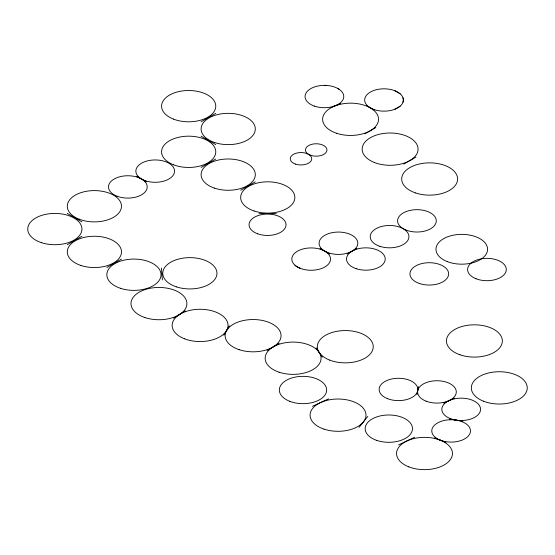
<?xml version="1.0" encoding="UTF-8"?>
<svg xmlns="http://www.w3.org/2000/svg" width="555" height="555" viewBox="0 0 555 555"><rect width="100%" height="100%" fill="white"/><g stroke="black" fill="none" stroke-linecap="round" stroke-linejoin="round"><path stroke-width="0.83" d="M416.951 394.626L418.47 386.731M402.992 102.217L403.381 99.983L402.992 97.749M223.852 335.255L229.326 325.834M359.113 427.315L367.736 416.486M400.176 106.144L394.702 109.307M173.694 318.161L185.328 310.842M267.087 350.51L279.109 343.399M347.18 254.003L356.893 248.376M201.139 121.781L215.742 113.352M67.315 244.7L81.918 236.27M201.139 167.437L215.742 159.007M106.858 267.524L121.455 259.095M240.683 190.261L255.279 181.832M364.864 133.873L375.818 127.553M403.797 164.079L415.966 157.051M398.712 444.874L414.613 437.264M312.465 406.315L328.56 398.851M443.695 403.11L454.427 398.136M332.216 106.921L340.708 103.528M259.025 213.578L276.23 213.626M324.411 85.359L326.347 85.421M449.508 419.094L462.801 421.155M434.544 437.916L445.88 442.37M394.702 90.659L400.176 93.823M366.786 105.721L374.084 109.939M201.139 136.176L215.742 144.605M319.964 248.39L329.698 254.01M136.662 176.213L146.395 181.832M67.315 213.439L81.918 221.868M338.099 88.633L339.396 89.466M316.121 347.825L322.268 357.108M161.436 268.051L162.351 279.956M300.408 268.363A19.356 11.176 0 0 1 294.934 265.207M329.621 360.077A27.958 16.144 0 0 0 373.175 347.86A27.958 16.144 0 0 0 333.069 332.188A27.958 16.144 0 0 0 329.621 360.077M279.123 372.211A27.958 16.144 0 0 0 321.061 358.232A27.958 16.144 0 0 0 279.123 344.253A27.958 16.144 0 0 0 279.123 372.211M239.115 349.657A27.958 16.144 0 0 0 281.052 335.678A27.958 16.144 0 0 0 239.115 321.699A27.958 16.144 0 0 0 239.115 349.657M184.413 338.772A27.958 16.144 0 0 0 227.973 326.555A27.958 16.144 0 0 0 187.868 310.89A27.958 16.144 0 0 0 184.413 338.772M144.959 317.578A27.958 16.144 0 0 0 186.896 303.599A27.958 16.144 0 0 0 144.959 289.62A27.958 16.144 0 0 0 144.959 317.578M415.667 192.98A27.958 16.144 0 0 0 457.604 179.001A27.958 16.144 0 0 0 415.667 165.022A27.958 16.144 0 0 0 415.667 192.98M374.438 162.518A27.958 16.144 0 0 0 417.998 150.301A27.958 16.144 0 0 0 377.893 134.629A27.958 16.144 0 0 0 374.438 162.518M336.594 133.276A27.958 16.144 0 0 0 378.531 119.297A27.958 16.144 0 0 0 336.594 105.318A27.958 16.144 0 0 0 336.594 133.276M373.175 109.238A19.356 11.176 0 0 0 403.332 100.781A19.356 11.176 0 0 0 375.568 89.931A19.356 11.176 0 0 0 373.175 109.238M314.734 106.213A19.356 11.176 0 0 0 343.767 96.535A19.356 11.176 0 0 0 314.734 86.858A19.356 11.176 0 0 0 314.734 106.213M483.62 401.251A27.958 16.144 0 0 0 527.181 389.034A27.958 16.144 0 0 0 487.075 373.362A27.958 16.144 0 0 0 483.62 401.251M459.942 354.77A27.958 16.144 0 0 0 502.344 341.263A27.958 16.144 0 0 0 460.886 326.819A27.958 16.144 0 0 0 459.942 354.77M387.64 398.698A19.356 11.176 0 0 0 417.79 390.241A19.356 11.176 0 0 0 390.026 379.391A19.356 11.176 0 0 0 387.64 398.698M426.087 401.168A19.356 11.176 0 0 0 456.245 392.711A19.356 11.176 0 0 0 428.481 381.861A19.356 11.176 0 0 0 426.087 401.168M450.632 418.699A19.356 11.176 0 0 0 480.519 409.93A19.356 11.176 0 0 0 452.415 399.371A19.356 11.176 0 0 0 450.632 418.699M440.275 440.171A19.356 11.176 0 0 0 470.432 431.714A19.356 11.176 0 0 0 442.668 420.863A19.356 11.176 0 0 0 440.275 440.171M408.834 466.866A27.958 16.144 0 0 0 452.387 454.649A27.958 16.144 0 0 0 412.289 438.977A27.958 16.144 0 0 0 408.834 466.866M376.748 440.392A23.657 13.66 0 0 0 412.476 428.807A23.657 13.66 0 0 0 377.24 416.736A23.657 13.66 0 0 0 376.748 440.392M324.051 429.14A27.958 16.144 0 0 0 365.988 415.161A27.958 16.144 0 0 0 324.051 401.182A27.958 16.144 0 0 0 324.051 429.14M289.786 401.334A23.657 13.66 0 0 0 326.597 390.942A23.657 13.66 0 0 0 292.603 377.733A23.657 13.66 0 0 0 289.786 401.334M176.31 286.838A27.098 15.644 0 0 0 216.963 273.289A27.098 15.644 0 0 0 176.31 259.74A27.098 15.644 0 0 0 176.31 286.838M120.38 288.274A27.098 15.644 0 0 0 161.026 274.725A27.098 15.644 0 0 0 120.38 261.176A27.098 15.644 0 0 0 120.38 288.274M80.836 265.443A27.098 15.644 0 0 0 121.483 251.894A27.098 15.644 0 0 0 80.836 238.345A27.098 15.644 0 0 0 80.836 265.443M41.299 242.618A27.098 15.644 0 0 0 81.946 229.069A27.098 15.644 0 0 0 41.299 215.52A27.098 15.644 0 0 0 41.299 242.618M79.198 219.197A27.098 15.644 0 0 0 121.413 207.355A27.098 15.644 0 0 0 82.549 192.169A27.098 15.644 0 0 0 79.198 219.197M116.994 196.179A19.356 11.176 0 0 0 147.151 187.722A19.356 11.176 0 0 0 119.387 176.872A19.356 11.176 0 0 0 116.994 196.179M145.535 180.798A19.356 11.176 0 0 0 174.568 171.12A19.356 11.176 0 0 0 145.535 161.443A19.356 11.176 0 0 0 145.535 180.798M214.66 188.18A27.098 15.644 0 0 0 255.307 174.631A27.098 15.644 0 0 0 214.66 161.082A27.098 15.644 0 0 0 214.66 188.18M254.204 211.011A27.098 15.644 0 0 0 294.851 197.462A27.098 15.644 0 0 0 254.204 183.913A27.098 15.644 0 0 0 254.204 211.011M257.7 233.801A18.495 10.677 0 0 0 286.026 225.163A18.495 10.677 0 0 0 258.907 215.319A18.495 10.677 0 0 0 257.7 233.801M173.486 164.766A27.098 15.644 0 0 0 215.701 152.923A27.098 15.644 0 0 0 176.83 137.737A27.098 15.644 0 0 0 173.486 164.766M173.486 119.11A27.098 15.644 0 0 0 215.701 107.268A27.098 15.644 0 0 0 176.83 92.081A27.098 15.644 0 0 0 173.486 119.11M214.66 142.531A27.098 15.644 0 0 0 255.307 128.982A27.098 15.644 0 0 0 214.66 115.433A27.098 15.644 0 0 0 214.66 142.531M476.093 278.776A19.356 11.176 0 0 0 506.243 270.32A19.356 11.176 0 0 0 478.479 259.469A19.356 11.176 0 0 0 476.093 278.776M419.615 283.563A19.356 11.176 0 0 0 448.648 273.886A19.356 11.176 0 0 0 419.615 264.208A19.356 11.176 0 0 0 419.615 283.563M447.302 261.613A25.808 14.902 0 0 0 487.512 250.34A25.808 14.902 0 0 0 450.493 235.868A25.808 14.902 0 0 0 447.302 261.613M379.891 246.33A19.356 11.176 0 0 0 408.924 236.652A19.356 11.176 0 0 0 379.891 226.974A19.356 11.176 0 0 0 379.891 246.33M406.094 230.103A19.356 11.176 0 0 0 436.251 221.646A19.356 11.176 0 0 0 408.487 210.796A19.356 11.176 0 0 0 406.094 230.103M327.596 252.49A19.356 11.176 0 0 0 357.753 244.033A19.356 11.176 0 0 0 329.989 233.183A19.356 11.176 0 0 0 327.596 252.49M356.185 268.689A19.356 11.176 0 0 0 385.219 259.012A19.356 11.176 0 0 0 356.185 249.334A19.356 11.176 0 0 0 356.185 268.689M300.317 268.349A19.356 11.176 0 0 0 330.475 259.893A19.356 11.176 0 0 0 302.711 249.042A19.356 11.176 0 0 0 300.317 268.349M295.621 164.127A10.753 6.209 0 0 0 311.75 158.751A10.753 6.209 0 0 0 295.621 153.374A10.753 6.209 0 0 0 295.621 164.127M310.176 155.109A10.753 6.209 0 0 0 326.93 150.412A10.753 6.209 0 0 0 311.508 144.383A10.753 6.209 0 0 0 310.176 155.109"/></g></svg>
